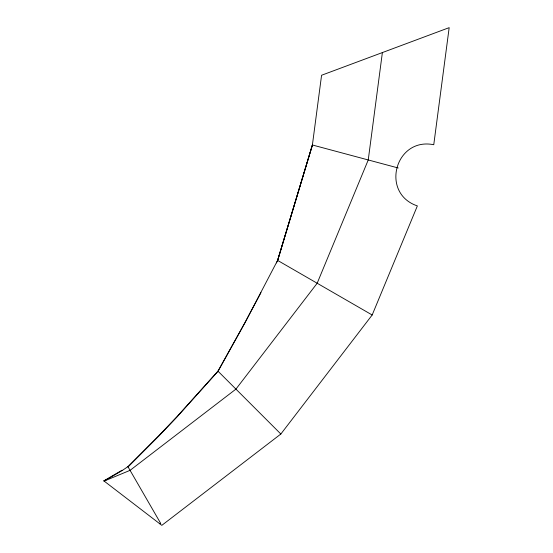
<?xml version="1.0" encoding="UTF-8"?>
<svg xmlns="http://www.w3.org/2000/svg" width="553" height="553" viewBox="0 0 553 553"><rect width="100%" height="100%" fill="white"/><g stroke="black" fill="none" stroke-linecap="round" stroke-linejoin="round"><path stroke-width="0.83" d="M276.396 262.924L277.647 260.422L312.397 144.99L321.576 75.256L449.174 27.65L433.759 144.72C395.125 136.923 380.008 193.343 417.363 205.91L372.176 314.996L280.848 434.022L161.822 525.35L103.826 480.847L121.971 470.271M382.379 52.57L368.243 159.955L317.173 283.24L235.937 389.112L130.066 470.347L104.137 481.089L122.261 470.485L127.93 466.642L158.766 435.743L176.635 417.024L217.958 371.132L244.716 323.028L260.947 292.661M398.222 167.988L312.397 144.99L277.599 260.394L244.841 323.035L218.076 371.243L176.87 417.121L159.029 435.854L128.089 466.919M312.397 144.99L277.647 260.422L372.176 314.996M103.826 480.847L106.985 479.541M159.789 523.788L160.702 523.408L127.93 466.642M217.958 371.132L280.848 434.022"/></g></svg>
